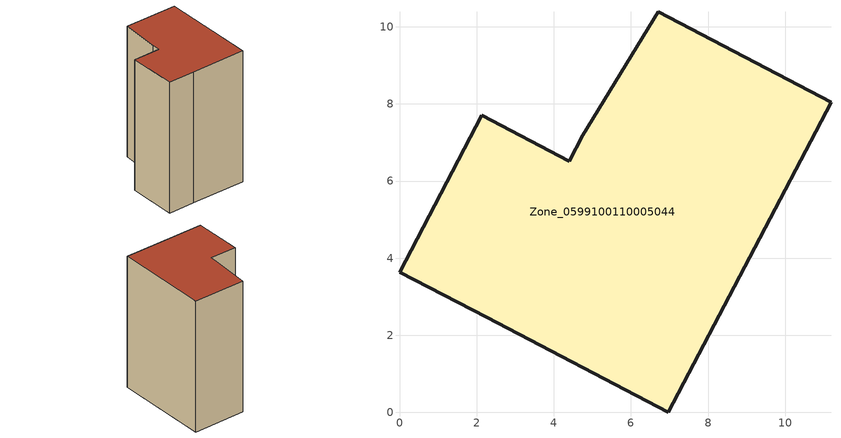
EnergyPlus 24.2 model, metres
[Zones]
Zone_0599100110005044
 floor ground (C_G): 4.4,6.52 4.75,7.19 6.71,10.39 11.19,8.05 6.97,0 2.26,2.47 0,3.63 2.14,7.7 z0
 wall outside (C_F): 6.97,0 11.19,8.05 6.71,10.39 4.75,7.19 4.4,6.52 2.14,7.7 0,3.63 2.26,2.47 6.97,0 z0:12.82
 roof outside (C_R): 4.75,7.19 4.4,6.52 2.14,7.7 0,3.63 2.26,2.47 6.97,0 11.19,8.05 6.71,10.39 z12.82
[BUILDING]
Pand.0599100110005044: North Axis=0; Terrain=City; Loads Convergence Tolerance Value=0.04; Temperature Convergence Tolerance Value=0.4; Solar Distribution=FullExterior; Maximum Number of Warmup Days=25; Minimum Number of Warmup Days=1
[Site:Location]
Rotterdam.The.Hague.AP_ZH_NLD Design_Conditions: Latitude=51.96; Longitude=4.45; Time Zone=1; Elevation=-4.5
[SITE:GROUNDTEMPERATURE:BUILDINGSURFACE]
18, 18, 18, 18, 18, 18, 18, 18, 18, 18, 18, 18
[MATERIAL] Thermal Absorptance=0.9; Solar Absorptance=0.7; Visible Absorptance=0.7
Name | Roughness | Thickness | Conductivity | Density | Specific Heat
G.TI.2015-2018 | MediumSmooth | 0.15 | 0.0428571 | 540 | 1210
F.TI.2015-2018 | Rough | 0.3 | 0.0666667 | 1920 | 840
R.TI.2015-2018 | MediumRough | 0.2 | 0.0333333 | 1500 | 1000
[CONSTRUCTION]
C_G: G.TI.2015-2018
C_F: F.TI.2015-2018
C_R: R.TI.2015-2018
[ZONE]
Zone_0599100110005044: Type=1; Multiplier=1; Ceiling Height=Autocalculate; Volume=Autocalculate; Floor Area=autocalculate; Part of Total Floor Area=Yes
[ZONEINFILTRATION:DESIGNFLOWRATE]
Infil_Zone_0599100110005044: Zone or ZoneList or Space or SpaceList=Zone_0599100110005044; Schedule=AlwaysOn; Design Flow Rate Calculation Method=Flow/Area; Flow Rate per Floor Area=0.0015; Constant Term Coefficient=1; Temperature Term Coefficient=0; Velocity Term Coefficient=0; Velocity Squared Term Coefficient=0
[HVACTEMPLATE:ZONE:IDEALLOADSAIRSYSTEM]
Zone_0599100110005044: Maximum Heating Supply Air Temperature=50; Minimum Cooling Supply Air Temperature=13; Maximum Heating Supply Air Humidity Ratio=0.0156; Minimum Cooling Supply Air Humidity Ratio=0.0077; Heating Limit=NoLimit; Cooling Limit=NoLimit; Dehumidification Control Type=ConstantSensibleHeatRatio; Cooling Sensible Heat Ratio=0.7; Dehumidification Setpoint=60; Humidification Control Type=None; Humidification Setpoint=30; Outdoor Air Method=None; Outdoor Air Flow Rate per Person=0.00944; Outdoor Air Flow Rate per Zone Floor Area=0; Outdoor Air Flow Rate per Zone=0; Demand Controlled Ventilation Type=None; Outdoor Air Economizer Type=NoEconomizer; Heat Recovery Type=None; Sensible Heat Recovery Effectiveness=0.7; Latent Heat Recovery Effectiveness=0.65
[ZONECONTROL:THERMOSTAT]
ThermostatControl_Zone_0599100110005044: Zone or ZoneList=Zone_0599100110005044; Control Type Schedule=DualSetpointControlType; Control 1=Thermostat_Zone_0599100110005044; Temperature Difference Between Cutout And Setpoint=0
[THERMOSTATSETPOINT:DUALSETPOINT]
Thermostat_Zone_0599100110005044: Heating Setpoint Temperature Schedule=HeatingSetpoint_Zone_0599100110005044; Cooling Setpoint Temperature Schedule=CoolingSetpoint_Zone_0599100110005044
[SCHEDULE:COMPACT]
HeatingSetpoint_Zone_0599100110005044: Through: 12/31, For: AllDays, Until: 24:00, 21
CoolingSetpoint_Zone_0599100110005044: Through: 12/31, For: AllDays, Until: 24:00, 24
DualSetpointControlType: Through: 12/31, For: AllDays, Until: 24:00, 4
AlwaysOn: Through: 12/31, For: AllDays, Until: 24:00, 1
